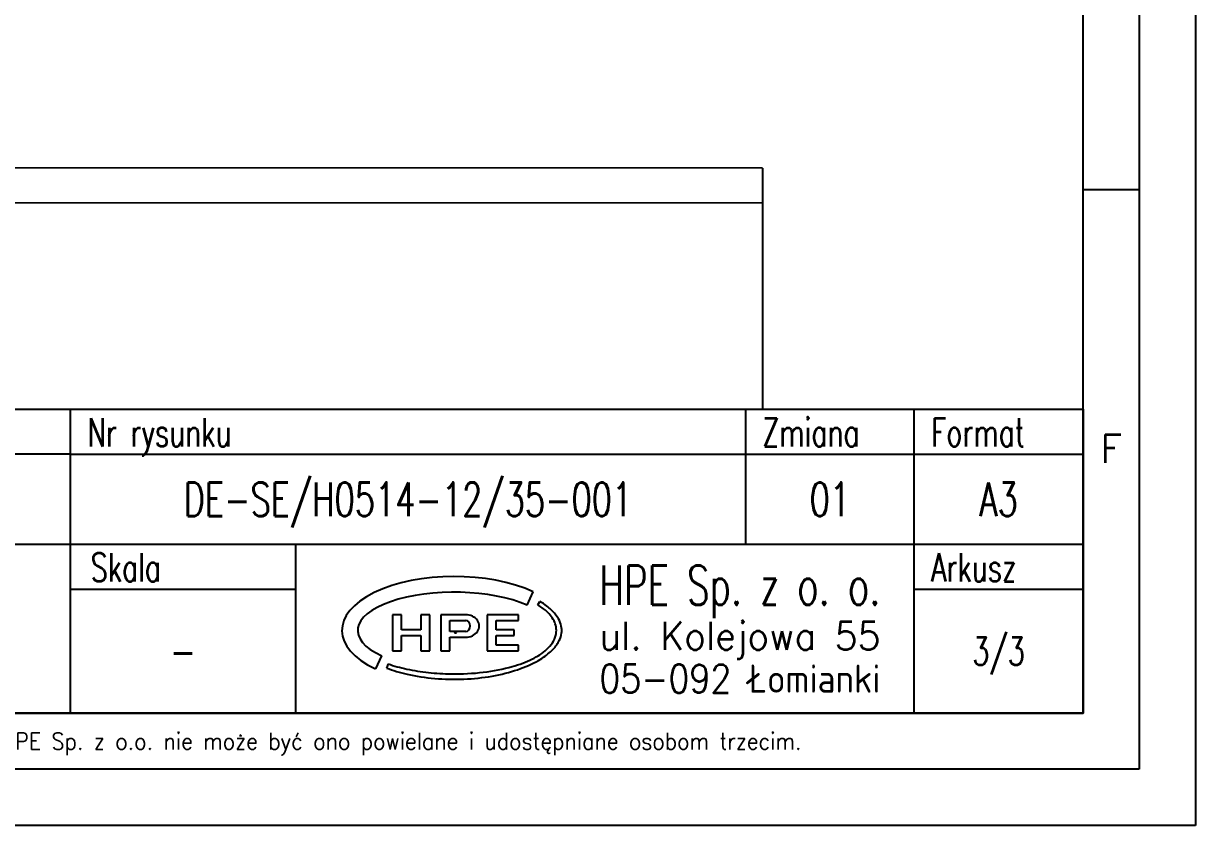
# Model space of a CAD drawing. Header units: millimetres. Extents: x 7130 to 65072, y -4915 to 15466.
# Drawn here: x 57924 to 65072, y -4915 to -23 of the extents above; entities that cross this region are included whole.
import ezdxf
from ezdxf.enums import TextEntityAlignment as Align

# ---------------------------------------------------------------- set-up
doc = ezdxf.new("R2010")
doc.units = ezdxf.units.MM
doc.header["$LTSCALE"] = 0.3
doc.layers.get('0').update_dxf_attribs({"linetype": 'CONTINUOUS'})
doc.layers.add('CIENKA', color=1, linetype='CONTINUOUS')
doc.layers.add('GRUBA', color=7, linetype='CONTINUOUS')
doc.styles.add('ROMANS', font='romans', dxfattribs={"width": 0.8, "oblique": 10, "height": 2.8})
doc.styles.get("Standard").update_dxf_attribs({"font": 'romans.shx', "width": 0.7})

# ---------------------------------------------------------------- blocks, each defined once
blk = doc.blocks.new('Tabelka_Czesc ogolna')
at = {"layer": 'CIENKA'}
for p, q in [((90, 23), (0, 23)), ((90, 23), (180, 23)), ((0, 15), (90, 15)), ((90, 11), (110, 11)), ((165, 11), (180, 11))]:
    blk.add_line(p, q, dxfattribs=at)
at = {"layer": 'GRUBA'}
for p, q in [((90, 0), (90, 27)), ((150, 27), (150, 15)), ((165, 0), (165, 27)), ((90, 15), (180, 15)), ((110, 15), (110, 0)), ((130.58, 9.59), (131.14, 10.76)), ((131.53, 9.61), (131.72, 9.93)), ((119.43, 8.74), (118.63, 8.74)), ((118.63, 8.74), (118.63, 5.54)), ((119.43, 7.39), (119.43, 8.74)), ((121.93, 8.74), (121.13, 8.74)), ((121.13, 8.74), (121.13, 7.39)), ((121.93, 5.54), (121.93, 8.74)), ((123.73, 8.74), (122.93, 8.74)), ((122.93, 8.74), (122.93, 5.54)), ((125.13, 8.74), (123.73, 8.74)), ((127.83, 8.74), (127.03, 8.74)), ((127.03, 8.74), (127.03, 5.54)), ((129.83, 8.74), (127.83, 8.74)), ((129.83, 8.24), (129.83, 8.74)), ((121.13, 7.39), (119.43, 7.39)), ((123.73, 7.24), (123.73, 8.24)), ((123.73, 8.24), (125.13, 8.24)), ((127.83, 7.39), (127.83, 8.24)), ((127.83, 8.24), (129.83, 8.24)), ((129.43, 7.39), (127.83, 7.39)), ((129.43, 6.89), (129.43, 7.39)), ((119.43, 5.54), (119.43, 6.89)), ((119.43, 6.89), (121.13, 6.89)), ((121.13, 6.89), (121.13, 5.54)), ((125.13, 7.24), (123.73, 7.24)), ((123.73, 5.54), (123.73, 6.74)), ((123.73, 6.74), (125.13, 6.74)), ((127.83, 6.04), (127.83, 6.89)), ((127.83, 6.89), (129.43, 6.89)), ((118.63, 5.54), (119.43, 5.54)), ((121.13, 5.54), (121.93, 5.54)), ((122.93, 5.54), (123.73, 5.54)), ((127.03, 5.54), (127.83, 5.54)), ((129.83, 6.04), (127.83, 6.04)), ((127.83, 5.54), (129.83, 5.54)), ((129.83, 5.54), (129.83, 6.04)), ((117.66, 5.1), (117.1, 3.92)), ((118.24, 4.37), (118.1, 4))]:
    blk.add_line(p, q, dxfattribs=at)
blk.add_lwpolyline([(0, 27), (180, 27), (180, 0), (0, 0)], close=True, dxfattribs=at)
blk.add_circle((124.23, 7.14), 0.05, dxfattribs=at)
for centre, major_axis, ratio, start_param, end_param in [((124.13, 7.34), (-10, 0), 0.48, 3.935691, 7.075289), ((124.13, 7.34), (-8.6, 0), 0.395349, 3.863574, 7.002963), ((125.13, 7.74), (1.2, 0), 0.833333, 4.712389, 7.853982), ((125.13, 7.74), (0, 0.5), 0.8, 3.141593, 6.283185)]:
    blk.add_ellipse(centre, major_axis=major_axis, ratio=ratio, start_param=start_param, end_param=end_param, dxfattribs=at)
for points, knots in [([(118.1, 4), (118.67, 3.79), (119.28, 3.6), (120.71, 3.28), (121.54, 3.15), (123.23, 3), (124.1, 2.98), (125.82, 3.05), (126.67, 3.14), (128.28, 3.43), (129.04, 3.62), (130.43, 4.09), (131.06, 4.37), (132.01, 4.92), (132.38, 5.18), (132.97, 5.72), (133.2, 6), (133.49, 6.5), (133.57, 6.72), (133.67, 7.15), (133.68, 7.36), (133.63, 7.78), (133.56, 8), (133.35, 8.44), (133.21, 8.66), (132.83, 9.09), (132.6, 9.31), (132.14, 9.66), (131.94, 9.8), (131.72, 9.93)], [0.903557, 0.903557, 0.903557, 0.903557, 1.12738, 1.12738, 1.391663, 1.391663, 1.655946, 1.655946, 1.920229, 1.920229, 2.184512, 2.184512, 2.448795, 2.448795, 2.658792, 2.658792, 2.86879, 2.86879, 3.035083, 3.035083, 3.201375, 3.201375, 3.367668, 3.367668, 3.533961, 3.533961, 3.700254, 3.700254, 3.812378, 3.812378, 3.812378, 3.812378]), ([(118.24, 4.37), (118.75, 4.19), (119.31, 4.04), (120.51, 3.78), (121.16, 3.67), (122.49, 3.53), (123.17, 3.49), (124.81, 3.47), (125.77, 3.52), (127.61, 3.74), (128.48, 3.91), (129.92, 4.32), (130.51, 4.54), (131.53, 5.04), (131.97, 5.32), (132.53, 5.83), (132.7, 6.03), (132.98, 6.45), (133.08, 6.68), (133.18, 7.11), (133.2, 7.3), (133.16, 7.69), (133.12, 7.88), (132.97, 8.24), (132.86, 8.42), (132.62, 8.75), (132.47, 8.91), (132.08, 9.26), (131.82, 9.44), (131.53, 9.61)], [0.841335, 0.841335, 0.841335, 0.841335, 1.070437, 1.070437, 1.305194, 1.305194, 1.53995, 1.53995, 1.866854, 1.866854, 2.193758, 2.193758, 2.461993, 2.461993, 2.730227, 2.730227, 2.88914, 2.88914, 3.048052, 3.048052, 3.17539, 3.17539, 3.302727, 3.302727, 3.430064, 3.430064, 3.557402, 3.557402, 3.726955, 3.726955, 3.726955, 3.726955])]:
    blk.add_open_spline(points, degree=3, knots=knots, dxfattribs=at)
at = {"layer": 'CIENKA', "style": 'ROMANS', "width": 0.7}
for s, p in [('Nr rysunku', (91.5, 23.7)), ('Zmiana', (151.5, 23.7)), ('Format', (166.5, 23.7)), ('Arkusz', (166.5, 11.7))]:
    blk.add_text(s, height=2.5, dxfattribs=at).set_placement(p)
blk.add_text('Skala', height=2.5, dxfattribs=at).set_placement((94.92, 11.7), align=Align.CENTER)
at = {"layer": 'CIENKA', "style": 'ROMANS'}
for s, width, p, p2 in [('ul. Kolejowa 55', 0.833333, (137, 5.61), (162, 5.61)), ('05-092 Łomianki', 0.744681, (137, 1.81), (162, 1.81))]:
    blk.add_text(s, height=2.5, dxfattribs=dict(at, width=width)).set_placement(p, p2, align=Align.FIT)
at = {"layer": 'CIENKA', "style": 'ROMANS', "width": 0.9}
blk.add_text('Opracowanie zawiera informacje prawnie chronione. Bez zgody HPE Sp. z o.o. nie może być ono powielane i udostępniane osobom trzecim.', height=1.5, dxfattribs=at).set_placement((90, -2.5), align=Align.MIDDLE_CENTER)
at = {"layer": 'GRUBA', "style": 'ROMANS', "width": 0.56391}
blk.add_text('HPE Sp. z o. o.', height=3.5, dxfattribs=at).set_placement((137, 9.61), (162, 9.61), align=Align.FIT)
at = {"layer": 'GRUBA', "style": 'ROMANS', "width": 0.7}
for tag, height, p in [('DE-SE/H0300-11/00-000', 3, (120, 19)), ('NAZWA_RYSUNKU', 3, (45, 19)), ('00', 3, (157.5, 19)), ('1/1', 2.5, (172.5, 5.5))]:
    blk.add_attdef(tag, text='', height=height, dxfattribs=at).set_placement(p, align=Align.MIDDLE_CENTER)
for tag, p in [('OPIS_PROJEKTU_1', (45, 10.5)), ('OPIS_PROJEKTU_2', (45, 6)), ('OPIS_PROJEKTU_3', (45, 1.5))]:
    blk.add_attdef(tag, text='', height=3, dxfattribs=at).set_placement(p, align=Align.CENTER)
blk.add_attdef('1:10', text='', height=3, dxfattribs=at).set_placement((100, 5.5), align=Align.MIDDLE)

msp = doc.modelspace()

# ---------------------------------------------------------------- linework, layer by layer
at = {"color": 10, "linetype": 'Continuous'}
msp.add_lwpolyline([(62431.2, -905.3), (52036.2, -902.3)], dxfattribs=at)
at = {"layer": 'CIENKA'}
for p, q in [((65072.5, 15466.3), (65072.5, -4915.3)), ((62431.2, -905.3), (62431.2, -2379.2)), ((64729.3, -1038), (64386.2, -1038)), ((62431.2, -1116.8), (52036.2, -1122.8)), ((65072.5, -4915.3), (50661.2, -4915.3))]:
    msp.add_line(p, q, dxfattribs=at)
at = {"layer": 'GRUBA'}
for p, q in [((64729.3, 15123.2), (64729.3, -4572.2)), ((64386.2, -4229.1), (64386.2, 14780)), ((52033.7, -4229.1), (64386.2, -4229.1)), ((64729.3, -4572.2), (51690.6, -4572.2))]:
    msp.add_line(p, q, dxfattribs=at)

# ---------------------------------------------------------------- block references
ref = msp.add_blockref('Tabelka_Czesc ogolna', (52035, -4229.1), dxfattribs=dict(at, xscale=68.6181375, yscale=68.6181375, zscale=68.6181375))
ref.add_attrib('DE-SE/H0300-11/00-000', 'DE-SE/H0514-12/35-001', dxfattribs={"height": 205.854, "style": 'ROMANS', "width": 0.7}).set_placement((60269.1, -2925.3), align=Align.MIDDLE_CENTER)
ref.add_attrib('00', '01', dxfattribs={"height": 205.85, "style": 'ROMANS', "width": 0.7}).set_placement((62842.3, -2925.3), align=Align.MIDDLE_CENTER)
ref.add_attrib('1:10', '-', dxfattribs={"height": 205.9, "style": 'ROMANS', "width": 0.7}).set_placement((58896.8, -3851.7), align=Align.MIDDLE)
ref.add_attrib('1/1', '3/3', dxfattribs={"height": 171.55, "style": 'ROMANS', "width": 0.7}).set_placement((63871.6, -3851.7), align=Align.MIDDLE_CENTER)

# ---------------------------------------------------------------- texts
at = {"width": 0.7}
msp.add_text('A3', height=205.88, dxfattribs=at).set_placement((63871.5, -2925.2), align=Align.MIDDLE)
at = {"layer": 'CIENKA', "style": 'ROMANS'}
msp.add_text('F', height=171.6, dxfattribs=at).set_placement((64557.8, -2616.4), align=Align.MIDDLE)

doc.saveas('drawing.dxf')
